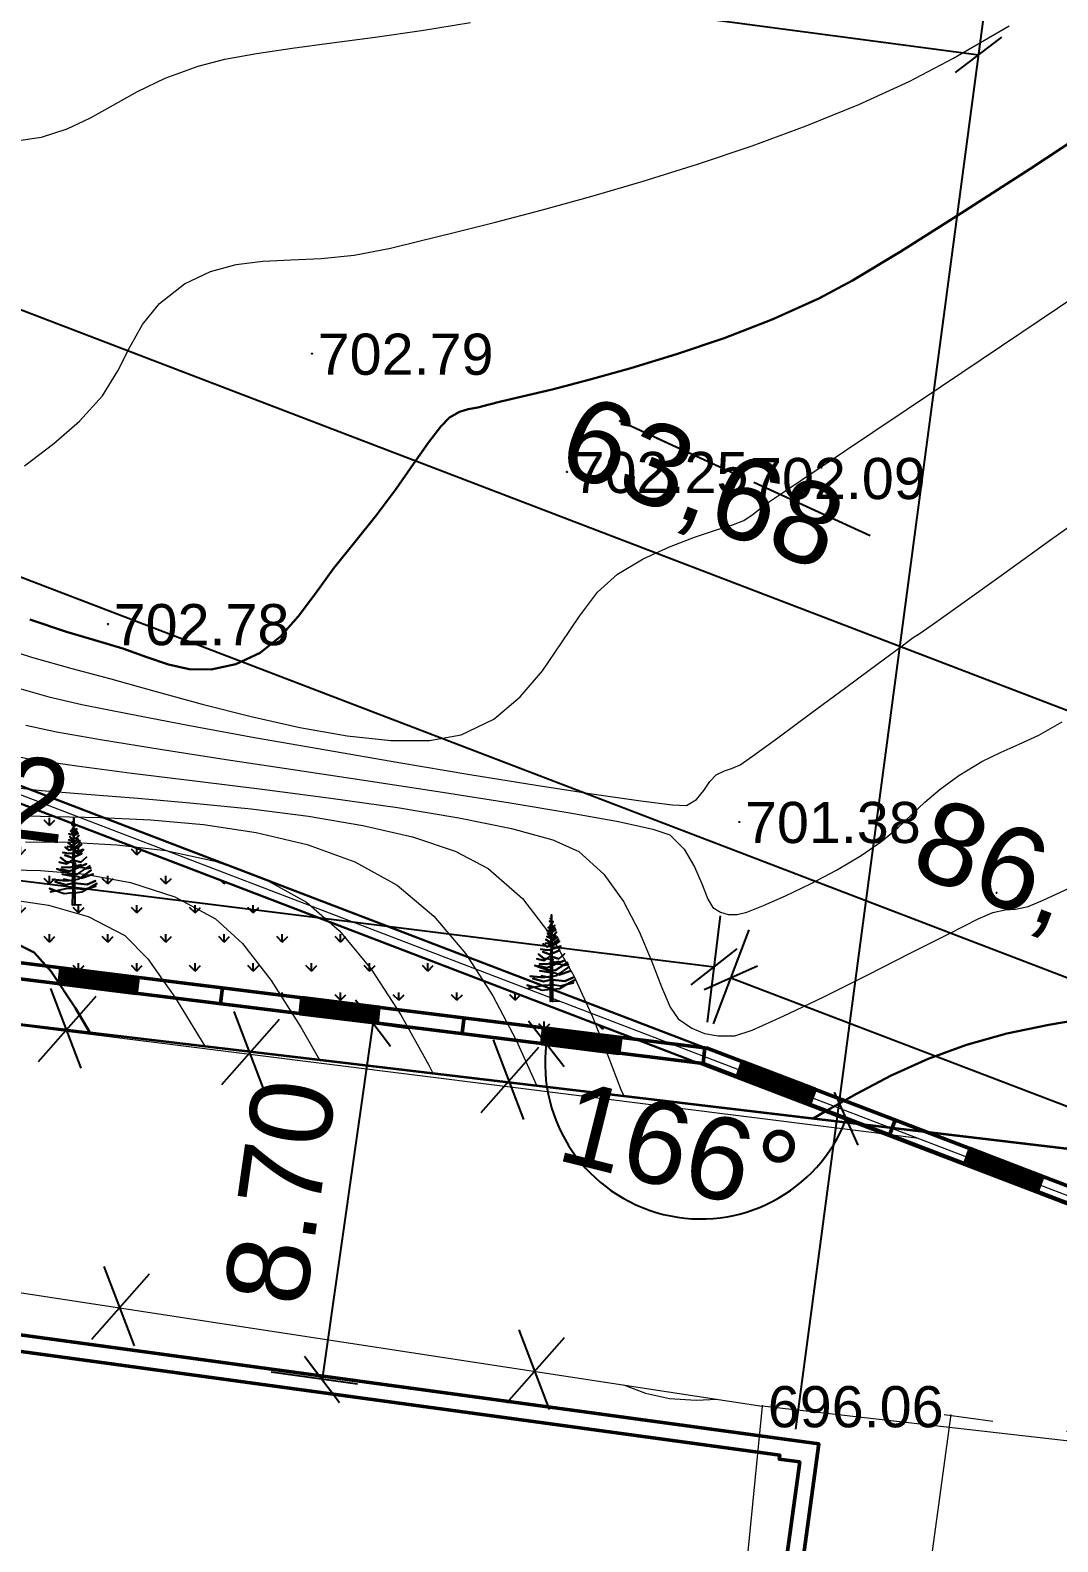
# Model space of a CAD drawing. Header units: feet. Extents: x 3381 to 683784, y 675186 to 4376258.
# Drawn here: x 683319.74 to 683344.71, y 4375845.3 to 4375882.03 of the extents above; entities that cross this region are included whole.
import ezdxf

# ---------------------------------------------------------------- set-up
doc = ezdxf.new("R2010")
doc.units = ezdxf.units.FT
doc.header["$MEASUREMENT"] = 0
doc.header["$PDMODE"] = 34
doc.header["$PDSIZE"] = 0.01
doc.linetypes.add('ACAD_ISO03W100', pattern=[30, 12, -18])
doc.layers.get('0').update_dxf_attribs({"linetype": 'CONTINUOUS'})
doc.layers.get('Defpoints').update_dxf_attribs({"linetype": 'CONTINUOUS'})
for name, color, linetype in [('0_Point_Height', 2, 'CONTINUOUS'), ('0_Point_Point', 7, 'CONTINUOUS'), ('Aqaclar', 3, 'CONTINUOUS'), ('Lep-Stolb', 7, 'CONTINUOUS')]:
    doc.layers.add(name, color=color, linetype=linetype)
for name, color, linetype, lineweight in [('ANA HORIZONTAL', 24, 'CONTINUOUS', 30), ('das hasar', 5, 'CONTINUOUS', 0), ('das tikili', 5, 'CONTINUOUS', 0), ('HORIZANTAL', 24, 'CONTINUOUS', 13)]:
    doc.layers.add(name, color=color, linetype=linetype, lineweight=lineweight)
doc.styles.get("Standard").update_dxf_attribs({"font": 'arial.ttf', "height": 2})
doc.linetypes.add('FENCELINE2', pattern='A,6.35,-2.54,[132,ltypeshp.shx,S=2.54,R=0,X=-2.54,Y=0],-2.54,25.4', length=36.83)
doc.dimstyles.new('ISO-25', dxfattribs={"dimtxt": 2, "dimasz": 1, "dimexe": 1.25, "dimexo": 0.625, "dimtad": 1, "dimtxsty": 'Standard', "dimblk": 'OBLIQUE', "dimcen": 2.5, "dimadec": 0, "dimazin": 0, "dimtfac": 1, "dimtmove": 0, "dimatfit": 3, "dimldrblk": 'OBLIQUE', "dimfxl": 1, "dimarcsym": 0})
pattern_1 = [(90, (2464.0595, 925.1667), (-0.707106781, 0.707106781), [0.1875, -1.226713563]), (45, (2464.0595, 925.1667), (-0.70710678119, 0.70710678119), [0.1875, -0.8125]), (135, (2464.0595, 925.1667), (-0.70710678119, -0.70710678119), [0.1875, -0.8125])]

# ---------------------------------------------------------------- blocks, each defined once
blk = doc.blocks.new('_Oblique')
at = {"color": 0, "linetype": 'ByBlock', "lineweight": -2}
blk.add_line((-0.5, -0.5), (0.5, 0.5), dxfattribs=at)
blk = doc.blocks.new('*D134')
at = {"color": 0, "lineweight": -2, "transparency": 16777216}
for p, q in [((683301.912, 4375870.853), (683303.904, 4375876.056)), ((683303.457, 4375874.889), (683384.457, 4375843.889)), ((683382.912, 4375839.853), (683384.904, 4375845.056))]:
    blk.add_line(p, q, dxfattribs=at)
at = {"layer": 'Defpoints', "color": 0, "lineweight": 30, "transparency": 16777216}
for p in [(683301.689, 4375870.269), (683384.457, 4375843.889), (683382.689, 4375839.269)]:
    blk.add_point(p, dxfattribs=at)
at = {"color": 0, "lineweight": -2, "transparency": 16777216}
for p, rotation in [((683303.457, 4375874.889), 159.0573494500117), ((683384.457, 4375843.889), 339.0573494500117)]:
    blk.add_blockref('_Oblique', p, dxfattribs=dict(at, rotation=rotation))
at = {"color": 0, "lineweight": 18, "transparency": 16777216, "insert": (683344.61, 4375861.095), "char_height": 2, "attachment_point": 5, "rotation": 339.0573}
blk.add_mtext('86,73', dxfattribs=at)
blk = doc.blocks.new('*D116')
at = {"color": 0, "lineweight": -2, "transparency": 16777216}
for p, q in [((683349.634, 4375847.346), (683351.527, 4375847.087)), ((683350.288, 4375847.257), (683344.193, 4375802.621)), ((683343.539, 4375802.711), (683345.431, 4375802.452))]:
    blk.add_line(p, q, dxfattribs=at)
at = {"layer": 'Defpoints', "color": 0, "lineweight": 30, "transparency": 16777216}
for p in [(683349.015, 4375847.43, 374.953), (683342.919, 4375802.795), (683344.193, 4375802.621)]:
    blk.add_point(p, dxfattribs=at)
at = {"color": 0, "lineweight": -2, "transparency": 16777216}
for p, rotation in [((683350.288, 4375847.257), 82.22386250905055), ((683344.193, 4375802.621), 262.2238625090505)]:
    blk.add_blockref('_Oblique', p, dxfattribs=dict(at, rotation=rotation))
at = {"color": 0, "lineweight": 18, "transparency": 16777216, "insert": (683345.808, 4375826.616), "char_height": 2, "attachment_point": 5, "rotation": 82.2239}
blk.add_mtext('{\\fArial|b0|i0|c238|p34;45.0}', dxfattribs=at)
blk = doc.blocks.new('*D87')
at = {"color": 0, "lineweight": -2, "transparency": 16777216}
for p, q in [((683301.912, 4375870.853), (683306.072, 4375881.721)), ((683305.625, 4375880.554), (683365.096, 4375857.793)), ((683361.384, 4375848.092), (683365.543, 4375858.961))]:
    blk.add_line(p, q, dxfattribs=at)
at = {"layer": 'Defpoints', "color": 0, "lineweight": 30, "transparency": 16777216}
for p in [(683301.689, 4375870.269), (683365.096, 4375857.793), (683361.16, 4375847.508)]:
    blk.add_point(p, dxfattribs=at)
at = {"color": 0, "lineweight": -2, "transparency": 16777216}
for p, rotation in [((683305.625, 4375880.554), 159.0573494502388), ((683365.096, 4375857.793), 339.0573494502387)]:
    blk.add_blockref('_Oblique', p, dxfattribs=dict(at, rotation=rotation))
at = {"color": 0, "lineweight": 18, "transparency": 16777216, "insert": (683336.014, 4375870.88), "char_height": 2, "attachment_point": 5, "rotation": 339.0573}
blk.add_mtext('63,68', dxfattribs=at)
blk = doc.blocks.new('*D89')
at = {"color": 0, "lineweight": -2, "transparency": 16777216}
for p, q in [((683297.378, 4375862.757), (683297.7, 4375865.341)), ((683297.546, 4375864.101), (683336.362, 4375859.272)), ((683336.194, 4375857.927), (683336.516, 4375860.512))]:
    blk.add_line(p, q, dxfattribs=at)
at = {"layer": 'Defpoints', "color": 0, "lineweight": 30, "transparency": 16777216}
for p in [(683297.301, 4375862.136), (683336.362, 4375859.272), (683336.117, 4375857.307)]:
    blk.add_point(p, dxfattribs=at)
at = {"color": 0, "lineweight": -2, "transparency": 16777216}
for p, rotation in [((683297.546, 4375864.101), 172.9079159847132), ((683336.362, 4375859.272), 352.9079159847132)]:
    blk.add_blockref('_Oblique', p, dxfattribs=dict(at, rotation=rotation))
at = {"color": 0, "lineweight": 18, "transparency": 16777216, "insert": (683317.179, 4375863.499), "char_height": 2, "attachment_point": 5, "rotation": 352.9079}
blk.add_mtext('39,12', dxfattribs=at)
blk = doc.blocks.new('*D90')
at = {"color": 0, "lineweight": -2, "transparency": 16777216}
for p, q in [((683336.34, 4375857.891), (683337.212, 4375860.171)), ((683336.765, 4375859.004), (683361.872, 4375849.411)), ((683361.447, 4375848.298), (683362.318, 4375850.579))]:
    blk.add_line(p, q, dxfattribs=at)
at = {"layer": 'Defpoints', "color": 0, "lineweight": 30, "transparency": 16777216}
for p in [(683336.117, 4375857.307), (683361.872, 4375849.411), (683361.224, 4375847.714)]:
    blk.add_point(p, dxfattribs=at)
at = {"color": 0, "lineweight": -2, "transparency": 16777216}
for p, rotation in [((683336.765, 4375859.004), 159.0895513986709), ((683361.872, 4375849.411), 339.0895513986709)]:
    blk.add_blockref('_Oblique', p, dxfattribs=dict(at, rotation=rotation))
at = {"color": 0, "lineweight": 18, "transparency": 16777216, "insert": (683349.971, 4375855.914), "char_height": 2, "attachment_point": 5, "rotation": 339.0896}
blk.add_mtext('26,88', dxfattribs=at)
blk = doc.blocks.new('*D92')
at = {"color": 0, "lineweight": -2, "transparency": 16777216}
blk.add_line((683294.97, 4375858.782), (683290.096, 4375863.141), dxfattribs=at)
for start, end in [(242.879, 352.9349), (228.1908, 242.879)]:
    blk.add_arc((683297.578, 4375861.697), 3.912, start, end, dxfattribs=at)
at = {"layer": 'Defpoints', "color": 0, "lineweight": 30, "transparency": 16777216}
for p in [(683297.578, 4375861.697), (683297.578, 4375861.697), (683300.403, 4375858.993), (683336.092, 4375856.924), (683262.889, 4375793.97)]:
    blk.add_point(p, dxfattribs=at)
at = {"color": 0, "lineweight": -2, "transparency": 16777216}
for p, rotation in [((683301.459, 4375861.216), 82.93491798850536), ((683295.794, 4375858.216), 152.879007797463)]:
    blk.add_blockref('_Oblique', p, dxfattribs=dict(at, rotation=rotation))
at = {"color": 0, "lineweight": 18, "transparency": 16777216, "insert": (683293.63, 4375862.189), "char_height": 2, "attachment_point": 5, "rotation": 318.1908}
blk.add_mtext('110°', dxfattribs=at)
blk = doc.blocks.new('*D95')
at = {"color": 0, "lineweight": -2, "transparency": 16777216}
blk.add_line((683339.259, 4375855.703), (683340.738, 4375855.139), dxfattribs=at)
blk.add_arc((683336.034, 4375856.931), 3.784, 172.9349, 339.1463, dxfattribs=at)
at = {"layer": 'Defpoints', "color": 0, "lineweight": 30, "transparency": 16777216}
for p in [(683297.578, 4375861.697), (683336.092, 4375856.924), (683336.918, 4375856.595), (683338.675, 4375855.925), (683333.519, 4375854.105)]:
    blk.add_point(p, dxfattribs=at)
at = {"color": 0, "lineweight": -2, "transparency": 16777216}
for p, rotation in [((683332.279, 4375857.397), 82.9349179885077), ((683339.569, 4375855.584), 69.14628954528854)]:
    blk.add_blockref('_Oblique', p, dxfattribs=dict(at, rotation=rotation))
at = {"color": 0, "lineweight": 18, "transparency": 16777216, "insert": (683335.518, 4375854.857), "char_height": 2, "attachment_point": 5, "rotation": 346.0406}
blk.add_mtext('166°', dxfattribs=at)
blk = doc.blocks.new('*D83')
at = {"color": 0, "lineweight": -2, "transparency": 16777216}
for p, q in [((683304.026, 4375852.607), (683308.636, 4375887.237)), ((683308.471, 4375885.998), (683342.789, 4375881.43)), ((683338.343, 4375848.038), (683342.954, 4375882.669))]:
    blk.add_line(p, q, dxfattribs=at)
at = {"layer": 'Defpoints', "color": 0, "lineweight": 30, "transparency": 16777216}
for p in [(683342.789, 4375881.43), (683303.943, 4375851.987), (683338.261, 4375847.419)]:
    blk.add_point(p, dxfattribs=at)
at = {"color": 0, "lineweight": -2, "transparency": 16777216}
for p, rotation in [((683308.471, 4375885.998), 172.417149274753), ((683342.789, 4375881.43), 352.4171492747529)]:
    blk.add_blockref('_Oblique', p, dxfattribs=dict(at, rotation=rotation))
at = {"color": 0, "lineweight": 20, "transparency": 16777216, "insert": (683325.847, 4375885.347), "char_height": 2, "attachment_point": 5, "rotation": 352.4171}
blk.add_mtext('{\\fArial|b0|i0|c238|p34;34.60}', dxfattribs=at)
blk = doc.blocks.new('*D84')
at = {"color": 0, "lineweight": -2, "transparency": 16777216}
for p, q in [((683328.923, 4375857.777), (683326.829, 4375858.076)), ((683328.067, 4375857.899), (683326.833, 4375849.251)), ((683327.689, 4375849.129), (683325.595, 4375849.428))]:
    blk.add_line(p, q, dxfattribs=at)
at = {"layer": 'Defpoints', "color": 0, "lineweight": 30, "transparency": 16777216}
for p in [(683329.542, 4375857.689), (683326.833, 4375849.251), (683328.308, 4375849.041)]:
    blk.add_point(p, dxfattribs=at)
at = {"color": 0, "lineweight": -2, "transparency": 16777216}
for p, rotation in [((683328.067, 4375857.899), 81.88028171678043), ((683326.833, 4375849.251), 261.8802817167805)]:
    blk.add_blockref('_Oblique', p, dxfattribs=dict(at, rotation=rotation))
at = {"color": 0, "lineweight": 20, "transparency": 16777216, "insert": (683325.82, 4375853.808), "char_height": 2, "attachment_point": 5, "rotation": 81.8803}
blk.add_mtext('{\\fArial|b0|i0|c238|p34;8.70}', dxfattribs=at)
blk = doc.blocks.new('*D79')
at = {"color": 0, "lineweight": -2, "transparency": 16777216}
blk.add_arc((683312.645, 4375915.745), 7.308, 157.6168, 262.2234, dxfattribs=at)
at = {"layer": 'Defpoints', "color": 0, "lineweight": 30, "transparency": 16777216}
for p in [(683314.231, 4375927.364), (683295.69, 4375922.727, 709.272), (683305.509, 4375914.165), (683327.126, 4375909.781, 709.019), (683301.688, 4375835.518)]:
    blk.add_point(p, dxfattribs=at)
at = {"color": 0, "lineweight": -2, "transparency": 16777216}
for p, rotation in [((683305.887, 4375918.528), 67.61681356664572), ((683311.656, 4375908.503), 352.2234362136272)]:
    blk.add_blockref('_Oblique', p, dxfattribs=dict(at, rotation=rotation))
at = {"color": 0, "lineweight": 20, "transparency": 16777216, "insert": (683307.737, 4375912.92), "char_height": 2, "attachment_point": 5, "rotation": 299.9201}
blk.add_mtext('105°', dxfattribs=at)
blk = doc.blocks.new('*D80')
at = {"color": 0, "lineweight": -2, "transparency": 16777216}
blk.add_arc((683312.645, 4375915.745), 7.32, 262.2234, 337.6168, dxfattribs=at)
at = {"layer": 'Defpoints', "color": 0, "lineweight": 30, "transparency": 16777216}
for p in [(683314.231, 4375927.364), (683295.69, 4375922.727, 709.272), (683317.589, 4375910.346), (683327.126, 4375909.781, 709.019), (683301.688, 4375835.518)]:
    blk.add_point(p, dxfattribs=at)
at = {"color": 0, "lineweight": -2, "transparency": 16777216}
for p, rotation in [((683319.413, 4375912.957), 67.61681356779708), ((683311.654, 4375908.492), 172.223436213165)]:
    blk.add_blockref('_Oblique', p, dxfattribs=dict(at, rotation=rotation))
at = {"color": 0, "lineweight": 20, "transparency": 16777216, "insert": (683315.477, 4375910.823), "char_height": 2, "attachment_point": 5, "rotation": 29.9201}
blk.add_mtext('75°', dxfattribs=at)

msp = doc.modelspace()

# ---------------------------------------------------------------- hatches: boundary and pattern name
at = {"lineweight": 25}
h = msp.add_hatch(dxfattribs=at)
h.set_pattern_fill('GRASS', color=3)
h.set_pattern_definition(pattern_1)
h.paths.add_polyline_path([(683297.722, 4375862.081), (683334.46, 4375857.513), (683301.785, 4375870.018)])
h = msp.add_hatch(dxfattribs=at)
h.set_pattern_fill('GRASS', color=3)
h.set_pattern_definition(pattern_1)
edge = h.paths.add_edge_path(flags=16)
edge.add_arc((683277.03, 4375801.661), 3.56, 0, 360)
edge = h.paths.add_edge_path()
edge.add_line((683279.822, 4375803.87), (683284.359, 4375803.262))
edge.add_line((683284.359, 4375803.262), (683284.746, 4375806.151))
edge.add_line((683284.746, 4375806.151), (683277.42, 4375807.14))
edge.add_line((683277.42, 4375807.14), (683279.561, 4375822.997))
edge.add_line((683279.561, 4375822.997), (683287.934, 4375821.866))
edge.add_line((683287.934, 4375821.866), (683288.661, 4375827.249))
edge.add_line((683288.661, 4375827.249), (683284.009, 4375827.92))
edge.add_line((683284.009, 4375827.92), (683284.823, 4375833.562))
edge.add_line((683284.823, 4375833.562), (683292.945, 4375832.408))
edge.add_line((683292.945, 4375832.408), (683296.691, 4375859.524))
edge.add_line((683296.691, 4375859.524), (683296.784, 4375860.213))
edge.add_line((683296.784, 4375860.213), (683296.514, 4375859.72))
edge.add_line((683296.514, 4375859.72), (683258.976, 4375786.391))
edge.add_line((683258.976, 4375786.391), (683350.571, 4375758.514))
edge.add_line((683350.571, 4375758.514), (683382.429, 4375839.155))
edge.add_line((683382.429, 4375839.155), (683375.318, 4375841.876))
edge.add_line((683375.318, 4375841.876), (683373.564, 4375837.292))
edge.add_line((683373.564, 4375837.292), (683365.2, 4375840.225))
edge.add_arc((683524.629, 4375775.341), 172.127, 157.85455, 159.31778)
edge.add_line((683363.595, 4375836.133), (683376.96, 4375834.336))
edge.add_line((683376.96, 4375834.336), (683376.218, 4375829.089))
edge.add_line((683376.218, 4375829.089), (683362.889, 4375830.896))
edge.add_arc((683363.189, 4375827.755), 3.155, 95.4615, 167.5925)
edge.add_line((683360.108, 4375828.433), (683360.108, 4375827.477))
edge.add_line((683360.108, 4375827.477), (683361.774, 4375827.871))
edge.add_line((683361.774, 4375827.871), (683367.366, 4375826.892))
edge.add_line((683367.366, 4375826.892), (683365.416, 4375813.709))
edge.add_line((683365.416, 4375813.709), (683365.197, 4375813.709))
edge.add_line((683365.197, 4375813.709), (683360.108, 4375814.426))
edge.add_line((683360.108, 4375814.426), (683360.719, 4375819.794))
edge.add_line((683360.719, 4375819.794), (683365.822, 4375819.095))
edge.add_line((683365.822, 4375819.095), (683366.173, 4375821.656))
edge.add_line((683366.173, 4375821.656), (683360.993, 4375822.366))
edge.add_line((683360.993, 4375822.366), (683361.589, 4375827.455))
edge.add_line((683361.589, 4375827.455), (683360.008, 4375827.246))
edge.add_line((683360.008, 4375827.246), (683357.952, 4375811.279))
edge.add_line((683357.952, 4375811.279), (683366.688, 4375810.071))
edge.add_line((683366.688, 4375810.071), (683365.857, 4375802.715))
edge.add_line((683365.857, 4375802.715), (683357.074, 4375803.93))
edge.add_line((683357.074, 4375803.93), (683356.695, 4375801.28))
edge.add_line((683356.695, 4375801.28), (683350.568, 4375802.083))
edge.add_arc((683350.131, 4375792.093), 10, 87.4993, 110.7786)
edge.add_line((683346.584, 4375801.442), (683356.333, 4375800.016))
edge.add_line((683356.333, 4375800.016), (683355.706, 4375796.522))
edge.add_line((683355.706, 4375796.522), (683352.395, 4375797.048))
edge.add_line((683352.395, 4375797.048), (683352.789, 4375800.122))
edge.add_line((683352.789, 4375800.122), (683350.258, 4375800.457))
edge.add_line((683350.258, 4375800.457), (683349.853, 4375797.395))
edge.add_line((683349.853, 4375797.395), (683346.529, 4375797.835))
edge.add_line((683346.529, 4375797.835), (683346.881, 4375800.932))
edge.add_line((683346.881, 4375800.932), (683346.087, 4375801.239))
edge.add_arc((683350.3, 4375791.88), 10.263, 114.2395, 179.0096)
edge.add_line((683340.039, 4375792.058), (683339.689, 4375789.422))
edge.add_line((683339.689, 4375789.422), (683336.703, 4375789.749))
edge.add_line((683336.703, 4375789.749), (683335.822, 4375784.886))
edge.add_line((683335.822, 4375784.886), (683327.113, 4375786.099))
edge.add_line((683327.113, 4375786.099), (683327.8, 4375791))
edge.add_line((683327.8, 4375791), (683320.874, 4375791.919))
edge.add_line((683320.874, 4375791.919), (683321.309, 4375795.193))
edge.add_arc((683318.335, 4375795.588), 3, 352.4412, 442.1402)
edge.add_line((683318.745, 4375798.559), (683306.859, 4375800.2))
edge.add_line((683306.859, 4375800.2), (683305.588, 4375790.783))
edge.add_line((683305.588, 4375790.783), (683298.285, 4375791.761))
edge.add_line((683298.285, 4375791.761), (683299.539, 4375801.211))
edge.add_line((683299.539, 4375801.211), (683296.523, 4375801.633))
edge.add_line((683296.523, 4375801.633), (683295.262, 4375792.128))
edge.add_line((683295.262, 4375792.128), (683293.832, 4375792.402))
edge.add_line((683293.832, 4375792.402), (683283.111, 4375793.946))
edge.add_line((683283.111, 4375793.946), (683284.16, 4375801.775))
edge.add_line((683284.16, 4375801.775), (683280.54, 4375802.26))
edge.add_arc((683277.03, 4375801.661), 3.56, 9.688, 38.3434)
at = {"lineweight": 50}
h = msp.add_hatch(dxfattribs=at)
h.set_pattern_fill('ANSI31', scale=0.3, angle=0.4649)
h.set_pattern_definition([(45.4649425098, (33772.30609, -5592.122572), (-0.02673080442278, 0.02630045807417), [])])
h.paths.add_polyline_path([(683320.486, 4375859.243), (683322.362, 4375859.008), (683322.312, 4375858.623), (683320.446, 4375858.854)])
h = msp.add_hatch(dxfattribs=at)
h.set_pattern_fill('ANSI31', scale=0.3, angle=1.0889)
h.set_pattern_definition([(46.0888578068, (81526.996994, -12406.107765), (-0.0270156095107, 0.0260078227225), [])])
h.paths.add_polyline_path([(683326.338, 4375858.531), (683328.213, 4375858.296), (683328.167, 4375857.902), (683326.301, 4375858.132)])
h = msp.add_hatch(dxfattribs=at)
h.set_pattern_fill('ANSI31', scale=0.3, angle=0.4649)
h.set_pattern_definition([(45.4649425098, (33784.033397, -5593.576028), (-0.02673080442278, 0.02630045807417), [])])
h.paths.add_polyline_path([(683332.214, 4375857.79), (683334.089, 4375857.555), (683334.04, 4375857.169), (683332.173, 4375857.4)])
h = msp.add_hatch(dxfattribs=at)
h.set_pattern_fill('ANSI31', scale=0.3, angle=-12.6583)
h.set_pattern_definition([(32.3417294339, (-944038.099023, 256308.55923), (-0.02006129345044, 0.03168271618873), [])])
h.paths.add_polyline_path([(683337.048, 4375856.971), (683338.813, 4375856.297), (683338.675, 4375855.925), (683336.917, 4375856.593)])
h = msp.add_hatch(dxfattribs=at)
h.set_pattern_fill('ANSI31', scale=0.3, angle=-13.2822)
h.set_pattern_definition([(31.717814137, (-988794.50576, 274271.443672), (-0.01971510584618, 0.03189928841642), [])])
h.paths.add_polyline_path([(683342.579, 4375854.855), (683344.345, 4375854.181), (683344.205, 4375853.818), (683342.447, 4375854.486)])

# ---------------------------------------------------------------- linework, layer by layer
at = {"color": 8, "lineweight": 18}
msp.add_line((683297.899, 4375860.558, 686.5), (683341.274, 4375855.119, -687.5), dxfattribs=at)
at = {"color": 1, "lineweight": 25}
for p, q in [((683320.233, 4375858.743, 665.108), (683320.969, 4375856.81, -32.392)), ((683319.941, 4375856.973, -32.392), (683321.343, 4375858.562, -32.392)), ((683324.398, 4375856.415, -173.586), (683325.801, 4375858.003, -173.586)), ((683324.69, 4375858.184, 523.914), (683325.427, 4375856.251, -173.586)), ((683330.7, 4375855.73, 696.134), (683332.102, 4375857.319, 696.134)), ((683330.992, 4375857.499, 1393.634), (683331.728, 4375855.566, 696.134)), ((683321.236, 4375850.223), (683322.638, 4375851.812)), ((683321.528, 4375851.993, 697.5), (683322.264, 4375850.06)), ((683331.321, 4375848.681), (683332.724, 4375850.27)), ((683331.613, 4375850.45, 697.5), (683332.35, 4375848.517))]:
    msp.add_line(p, q, dxfattribs=at)
at = {"color": 7, "lineweight": 50}
for p, q in [((683324.41, 4375858.772), (683324.366, 4375858.386)), ((683330.283, 4375858.052), (683330.239, 4375857.666)), ((683336.136, 4375857.31), (683336.092, 4375856.924)), ((683340.766, 4375855.568), (683340.632, 4375855.204))]:
    msp.add_line(p, q, dxfattribs=at)
at = {"color": 7, "linetype": 'ACAD_ISO03W100', "lineweight": 18, "ltscale": 0.1}
msp.add_line((683352.052, 4375847.009), (683341.259, 4375848.483), dxfattribs=at)
at = {"color": 7, "lineweight": 30}
for points in [[(683370.574, 4375844.12), (683382.949, 4375839.384), (683350.807, 4375758.024), (683258.402, 4375786.147), (683301.593, 4375870.52), (683361.232, 4375847.695)], [(683370.431, 4375843.746), (683382.429, 4375839.155), (683350.571, 4375758.514), (683258.976, 4375786.391), (683301.785, 4375870.018), (683361.089, 4375847.322)]]:
    msp.add_lwpolyline(points, dxfattribs=at)
at = {"color": 1, "lineweight": 0}
msp.add_lwpolyline([(683258.689, 4375786.269), (683301.689, 4375870.269), (683382.689, 4375839.269), (683350.689, 4375758.269)], close=True, dxfattribs=at)
at = {"color": 7, "lineweight": 50}
for points in [[(683361.341, 4375847.255), (683361.516, 4375847.616), (683336.193, 4375857.298), (683297.299, 4375862.131), (683262.253, 4375793.668), (683359.802, 4375780.68), (683375.579, 4375820.596), (683375.22, 4375820.738), (683359.543, 4375781.132), (683262.889, 4375793.97), (683297.578, 4375861.697), (683336.092, 4375856.924), (683361.341, 4375847.255)], [(683320.486, 4375859.243), (683322.362, 4375859.008), (683322.313, 4375858.623), (683320.446, 4375858.856), (683320.486, 4375859.243)], [(683326.338, 4375858.531), (683328.213, 4375858.296), (683328.167, 4375857.902), (683326.301, 4375858.134), (683326.338, 4375858.531)], [(683332.213, 4375857.79), (683334.089, 4375857.555), (683334.041, 4375857.169), (683332.173, 4375857.402), (683332.213, 4375857.79)], [(683337.048, 4375856.971), (683338.813, 4375856.297), (683338.675, 4375855.925), (683336.918, 4375856.595), (683337.048, 4375856.971)], [(683342.579, 4375854.855), (683344.345, 4375854.181), (683344.206, 4375853.818), (683342.448, 4375854.488), (683342.579, 4375854.855)], [(683312.068, 4375852.559), (683312.122, 4375852.955), (683313.357, 4375852.787), (683313.14, 4375851.201), (683338.901, 4375847.684), (683338.035, 4375841.342), (683337.639, 4375841.396), (683337.531, 4375840.604), (683337.133, 4375840.648), (683337.31, 4375841.946), (683337.707, 4375841.892), (683338.437, 4375847.242), (683337.942, 4375847.31), (683337.955, 4375847.409), (683312.69, 4375850.859), (683312.893, 4375852.345), (683312.794, 4375852.359), (683312.807, 4375852.458), (683312.068, 4375852.559)]]:
    msp.add_lwpolyline(points, dxfattribs=at)
at = {"color": 7, "lineweight": 18}
msp.add_lwpolyline([(683295.71, 4375807.294), (683327.798, 4375802.814, 0.415122), (683336.831, 4375809.655), (683342.122, 4375848.393)], format="xyb", dxfattribs=at)
at = {"linetype": 'Continuous'}
msp.add_open_spline([(683310.661, 4375992.239), (683312.482, 4375988.769), (683318.788, 4375976.751), (683328.685, 4375958.769), (683342.68, 4375939.505), (683353.451, 4375919.307), (683364.414, 4375901.421), (683373.542, 4375884.018), (683386.957, 4375865.497), (683403.556, 4375851.208), (683415.091, 4375836.371), (683423.022, 4375825.888), (683434.34, 4375813.97), (683442.589, 4375803.278), (683447.033, 4375797.518)], degree=3, knots=[0, 0, 0, 0, 11.75951, 40.72321, 61.46233, 83.054979, 109.290717, 124.392744, 141.962718, 177.533008, 189.558821, 198.276488, 216.955448, 238.768866, 238.768866, 238.768866, 238.768866], dxfattribs=at)
at = {"layer": '0_Point_Point'}
for p in [(683326.589, 4375874.173, 702.787), (683332.783, 4375871.3, 702.255), (683337.093, 4375871.152, 702.087), (683321.63, 4375867.602, 702.784), (683336.971, 4375862.795, 701.383), (683343.222, 4375861.071, 700.574), (683337.526, 4375848.599)]:
    msp.add_point(p, dxfattribs=at)
at = {"layer": 'ANA HORIZONTAL', "color": 32, "lineweight": 30}
for points, elevation in [([(683319.729, 4375867.71), (683320.622, 4375867.414), (683321.312, 4375867.211), (683321.993, 4375867.005), (683322.574, 4375866.796), (683323.098, 4375866.617), (683323.605, 4375866.505), (683324.138, 4375866.497), (683324.74, 4375866.628), (683325.327, 4375866.905), (683325.818, 4375867.299), (683326.252, 4375867.786), (683326.67, 4375868.345), (683327.111, 4375868.953), (683327.618, 4375869.587), (683328.148, 4375870.24), (683328.63, 4375870.889), (683329.057, 4375871.493), (683329.42, 4375872.011), (683329.714, 4375872.401), (683329.931, 4375872.623), (683330.169, 4375872.757), (683330.384, 4375872.82), (683330.613, 4375872.863), (683330.896, 4375872.934), (683331.174, 4375873.006), (683331.696, 4375873.129), (683332.422, 4375873.305), (683333.315, 4375873.534), (683334.335, 4375873.818), (683335.443, 4375874.156), (683336.6, 4375874.55), (683337.766, 4375875.001), (683338.903, 4375875.509), (683339.719, 4375875.952), (683340.882, 4375876.65), (683342.339, 4375877.567), (683344.036, 4375878.664), (683345.919, 4375879.903)], 702.5), ([(683319.085, 4375859.996), (683319.833, 4375859.623), (683320.25, 4375859.161), (683320.844, 4375858.265), (683321.191, 4375857.676)], 697.5), ([(683338.762, 4375855.589), (683339.04, 4375855.749), (683339.82, 4375856.189), (683340.662, 4375856.63), (683341.557, 4375857.038), (683342.491, 4375857.38), (683343.474, 4375857.65), (683344.488, 4375857.867), (683345.484, 4375858.037)], 700)]:
    msp.add_lwpolyline(points, dxfattribs=dict(at, elevation=elevation))
at = {"layer": 'Aqaclar', "color": 3}
for points in [[(683320.982, 4375860.781), (683320.771, 4375860.773), (683320.774, 4375861.068), (683320.566, 4375861.044), (683320.357, 4375861.12), (683320.206, 4375861.174), (683320.357, 4375861.12), (683320.232, 4375861.093), (683320.357, 4375861.12), (683320.611, 4375861.174), (683320.776, 4375861.181), (683320.774, 4375861.068), (683320.82, 4375861.073), (683320.823, 4375860.775), (683320.82, 4375861.073), (683320.996, 4375861.093), (683321.162, 4375861.186), (683321.331, 4375861.23), (683321.162, 4375861.186), (683321.356, 4375861.295), (683321.162, 4375861.186), (683321.021, 4375861.149), (683320.818, 4375861.179), (683320.82, 4375861.073), (683320.818, 4375861.179), (683320.8, 4375861.182), (683320.776, 4375861.181), (683320.777, 4375861.303), (683320.775, 4375861.303), (683320.604, 4375861.263), (683320.345, 4375861.336), (683320.604, 4375861.263), (683320.775, 4375861.303), (683320.777, 4375861.303), (683320.778, 4375861.35), (683320.768, 4375861.352), (683320.554, 4375861.4), (683320.683, 4375861.371), (683320.611, 4375861.36), (683320.282, 4375861.392), (683320.611, 4375861.36), (683320.683, 4375861.371), (683320.778, 4375861.386), (683320.778, 4375861.35), (683320.778, 4375861.386), (683320.816, 4375861.391), (683320.818, 4375861.179), (683320.817, 4375861.304), (683320.819, 4375861.303), (683321.122, 4375861.271), (683321.324, 4375861.36), (683321.122, 4375861.271), (683320.817, 4375861.304), (683320.816, 4375861.391), (683320.926, 4375861.409), (683321.223, 4375861.619), (683320.961, 4375861.433), (683320.983, 4375861.425), (683321.267, 4375861.522), (683320.983, 4375861.425), (683320.876, 4375861.465), (683320.814, 4375861.475), (683320.816, 4375861.391), (683320.814, 4375861.475), (683320.779, 4375861.48), (683320.778, 4375861.386), (683320.779, 4375861.48), (683320.516, 4375861.522), (683320.779, 4375861.48), (683320.78, 4375861.53), (683320.712, 4375861.53), (683320.389, 4375861.651), (683320.712, 4375861.53), (683320.78, 4375861.53), (683320.781, 4375861.633), (683320.693, 4375861.595), (683320.484, 4375861.643), (683320.693, 4375861.595), (683320.812, 4375861.646), (683320.814, 4375861.53), (683320.78, 4375861.53), (683320.814, 4375861.53), (683320.814, 4375861.475), (683320.814, 4375861.53), (683320.895, 4375861.53), (683321.094, 4375861.663), (683321.185, 4375861.724), (683321.094, 4375861.663), (683321.116, 4375861.66), (683321.211, 4375861.676), (683321.116, 4375861.66), (683320.958, 4375861.684), (683320.931, 4375861.697), (683320.812, 4375861.646), (683320.931, 4375861.697), (683321.11, 4375861.773), (683320.931, 4375861.697), (683320.869, 4375861.725), (683320.977, 4375861.749), (683320.869, 4375861.725), (683320.8, 4375861.757), (683320.811, 4375861.752), (683320.812, 4375861.712), (683320.869, 4375861.725), (683320.812, 4375861.712), (683320.812, 4375861.646), (683320.812, 4375861.712), (683320.782, 4375861.705), (683320.781, 4375861.633), (683320.782, 4375861.705), (683320.686, 4375861.684), (683320.509, 4375861.692), (683320.686, 4375861.684), (683320.782, 4375861.705), (683320.783, 4375861.797), (683320.838, 4375861.789), (683320.811, 4375861.793), (683320.811, 4375861.752), (683320.811, 4375861.793), (683320.783, 4375861.797), (683320.611, 4375861.822), (683320.478, 4375861.927), (683320.611, 4375861.822), (683320.675, 4375861.812), (683320.611, 4375861.773), (683320.44, 4375861.813), (683320.611, 4375861.773), (683320.675, 4375861.812), (683320.784, 4375861.881), (683320.783, 4375861.797), (683320.811, 4375861.793), (683320.81, 4375861.857), (683320.971, 4375861.813), (683321.11, 4375861.935), (683320.971, 4375861.813), (683320.81, 4375861.857), (683320.809, 4375861.937), (683320.996, 4375862.024), (683320.768, 4375861.919), (683320.585, 4375861.984), (683320.768, 4375861.919), (683320.785, 4375861.926), (683320.784, 4375861.881), (683320.786, 4375862.038), (683320.768, 4375862.032), (683320.68, 4375862.024), (683320.535, 4375862.048), (683320.68, 4375862.024), (683320.768, 4375862.032), (683320.786, 4375862.038), (683320.807, 4375862.045), (683320.809, 4375861.937), (683320.807, 4375862.045), (683321.027, 4375862.121), (683320.921, 4375862.085), (683320.996, 4375862.081), (683320.844, 4375862.089), (683320.731, 4375862.145), (683320.787, 4375862.117), (683320.786, 4375862.038), (683320.807, 4375862.045), (683320.806, 4375862.139), (683320.68, 4375862.105), (683320.592, 4375862.178), (683320.68, 4375862.105), (683320.788, 4375862.134), (683320.787, 4375862.117), (683320.788, 4375862.134), (683320.888, 4375862.162), (683320.99, 4375862.243), (683320.888, 4375862.162), (683320.806, 4375862.139), (683320.806, 4375862.181), (683320.838, 4375862.178), (683320.964, 4375862.291), (683320.838, 4375862.178), (683320.806, 4375862.181), (683320.788, 4375862.182), (683320.788, 4375862.134), (683320.788, 4375862.182), (683320.648, 4375862.194), (683320.788, 4375862.182), (683320.788, 4375862.198), (683320.661, 4375862.283), (683320.788, 4375862.198), (683320.79, 4375862.309), (683320.794, 4375862.307), (683320.68, 4375862.356), (683320.794, 4375862.307), (683320.901, 4375862.372), (683320.804, 4375862.314), (683320.806, 4375862.181), (683320.805, 4375862.247), (683320.945, 4375862.34), (683320.805, 4375862.247), (683320.803, 4375862.384), (683320.863, 4375862.397), (683320.92, 4375862.461), (683320.863, 4375862.397), (683320.803, 4375862.384), (683320.791, 4375862.381), (683320.79, 4375862.309), (683320.791, 4375862.381), (683320.75, 4375862.372), (683320.699, 4375862.437), (683320.75, 4375862.372), (683320.791, 4375862.381), (683320.792, 4375862.474), (683320.68, 4375862.502), (683320.813, 4375862.469), (683320.901, 4375862.518), (683320.813, 4375862.469), (683320.802, 4375862.472), (683320.803, 4375862.384), (683320.802, 4375862.472), (683320.801, 4375862.516), (683320.882, 4375862.558), (683320.801, 4375862.516), (683320.801, 4375862.589), (683320.832, 4375862.583), (683320.801, 4375862.589), (683320.75, 4375862.599), (683320.793, 4375862.59), (683320.792, 4375862.474), (683320.792, 4375862.518), (683320.75, 4375862.526), (683320.792, 4375862.518), (683320.793, 4375862.548), (683320.718, 4375862.575), (683320.793, 4375862.548), (683320.793, 4375862.59), (683320.794, 4375862.63), (683320.768, 4375862.639), (683320.8, 4375862.627), (683320.832, 4375862.615), (683320.857, 4375862.583), (683320.844, 4375862.6), (683320.876, 4375862.623), (683320.832, 4375862.591), (683320.844, 4375862.6), (683320.832, 4375862.615), (683320.8, 4375862.627), (683320.801, 4375862.589), (683320.8, 4375862.627), (683320.799, 4375862.689), (683320.838, 4375862.72), (683320.804, 4375862.693), (683320.825, 4375862.68), (683320.804, 4375862.693), (683320.795, 4375862.7), (683320.75, 4375862.729), (683320.795, 4375862.7), (683320.795, 4375862.759), (683320.768, 4375862.793), (683320.795, 4375862.759), (683320.797, 4375862.882), (683320.799, 4375862.697), (683320.799, 4375862.689), (683320.799, 4375862.697), (683320.795, 4375862.7), (683320.794, 4375862.686), (683320.799, 4375862.689), (683320.787, 4375862.68), (683320.794, 4375862.686), (683320.794, 4375862.63)], [(683332.592, 4375858.438), (683332.38, 4375858.431), (683332.384, 4375858.725), (683332.176, 4375858.702), (683331.967, 4375858.777), (683331.816, 4375858.831), (683331.967, 4375858.777), (683331.841, 4375858.75), (683331.967, 4375858.777), (683332.22, 4375858.831), (683332.386, 4375858.838), (683332.384, 4375858.725), (683332.429, 4375858.73), (683332.433, 4375858.433), (683332.429, 4375858.73), (683332.606, 4375858.75), (683332.772, 4375858.844), (683332.941, 4375858.888), (683332.772, 4375858.844), (683332.966, 4375858.953), (683332.772, 4375858.844), (683332.631, 4375858.807), (683332.428, 4375858.837), (683332.429, 4375858.73), (683332.428, 4375858.837), (683332.41, 4375858.839), (683332.386, 4375858.838), (683332.387, 4375858.961), (683332.385, 4375858.961), (683332.214, 4375858.92), (683331.955, 4375858.993), (683332.214, 4375858.92), (683332.385, 4375858.961), (683332.387, 4375858.961), (683332.388, 4375859.007), (683332.378, 4375859.009), (683332.164, 4375859.058), (683332.293, 4375859.029), (683332.22, 4375859.017), (683331.892, 4375859.05), (683332.22, 4375859.017), (683332.293, 4375859.029), (683332.388, 4375859.043), (683332.388, 4375859.007), (683332.388, 4375859.043), (683332.425, 4375859.049), (683332.428, 4375858.837), (683332.427, 4375858.961), (683332.429, 4375858.961), (683332.732, 4375858.928), (683332.934, 4375859.017), (683332.732, 4375858.928), (683332.427, 4375858.961), (683332.425, 4375859.049), (683332.536, 4375859.066), (683332.833, 4375859.277), (683332.571, 4375859.091), (683332.593, 4375859.082), (683332.877, 4375859.179), (683332.593, 4375859.082), (683332.486, 4375859.123), (683332.424, 4375859.132), (683332.425, 4375859.049), (683332.424, 4375859.132), (683332.389, 4375859.138), (683332.388, 4375859.043), (683332.389, 4375859.138), (683332.126, 4375859.179), (683332.389, 4375859.138), (683332.39, 4375859.188), (683332.322, 4375859.188), (683331.999, 4375859.309), (683332.322, 4375859.188), (683332.39, 4375859.188), (683332.391, 4375859.29), (683332.303, 4375859.252), (683332.094, 4375859.301), (683332.303, 4375859.252), (683332.422, 4375859.303), (683332.424, 4375859.188), (683332.39, 4375859.188), (683332.424, 4375859.188), (683332.424, 4375859.132), (683332.424, 4375859.188), (683332.505, 4375859.188), (683332.704, 4375859.32), (683332.795, 4375859.382), (683332.704, 4375859.32), (683332.726, 4375859.317), (683332.821, 4375859.333), (683332.726, 4375859.317), (683332.568, 4375859.341), (683332.541, 4375859.354), (683332.422, 4375859.303), (683332.541, 4375859.354), (683332.72, 4375859.43), (683332.541, 4375859.354), (683332.479, 4375859.382), (683332.587, 4375859.406), (683332.479, 4375859.382), (683332.41, 4375859.414), (683332.421, 4375859.409), (683332.421, 4375859.369), (683332.479, 4375859.382), (683332.421, 4375859.369), (683332.422, 4375859.303), (683332.421, 4375859.369), (683332.392, 4375859.363), (683332.391, 4375859.29), (683332.392, 4375859.363), (683332.296, 4375859.341), (683332.119, 4375859.349), (683332.296, 4375859.341), (683332.392, 4375859.363), (683332.393, 4375859.454), (683332.448, 4375859.447), (683332.421, 4375859.451), (683332.421, 4375859.409), (683332.421, 4375859.451), (683332.393, 4375859.454), (683332.22, 4375859.479), (683332.088, 4375859.584), (683332.22, 4375859.479), (683332.284, 4375859.47), (683332.22, 4375859.43), (683332.05, 4375859.471), (683332.22, 4375859.43), (683332.284, 4375859.47), (683332.394, 4375859.538), (683332.393, 4375859.454), (683332.42, 4375859.451), (683332.42, 4375859.514), (683332.581, 4375859.471), (683332.72, 4375859.592), (683332.581, 4375859.471), (683332.42, 4375859.514), (683332.419, 4375859.595), (683332.606, 4375859.681), (683332.378, 4375859.576), (683332.195, 4375859.641), (683332.378, 4375859.576), (683332.395, 4375859.584), (683332.394, 4375859.538), (683332.396, 4375859.696), (683332.378, 4375859.69), (683332.29, 4375859.681), (683332.145, 4375859.706), (683332.29, 4375859.681), (683332.378, 4375859.69), (683332.396, 4375859.696), (683332.417, 4375859.703), (683332.419, 4375859.595), (683332.417, 4375859.703), (683332.637, 4375859.779), (683332.531, 4375859.742), (683332.606, 4375859.738), (683332.454, 4375859.746), (683332.341, 4375859.803), (683332.397, 4375859.775), (683332.396, 4375859.696), (683332.417, 4375859.703), (683332.416, 4375859.797), (683332.29, 4375859.762), (683332.202, 4375859.835), (683332.29, 4375859.762), (683332.397, 4375859.792), (683332.397, 4375859.775), (683332.397, 4375859.792), (683332.498, 4375859.819), (683332.599, 4375859.9), (683332.498, 4375859.819), (683332.416, 4375859.797), (683332.416, 4375859.838), (683332.448, 4375859.835), (683332.574, 4375859.949), (683332.448, 4375859.835), (683332.416, 4375859.838), (683332.398, 4375859.84), (683332.397, 4375859.792), (683332.398, 4375859.84), (683332.258, 4375859.852), (683332.398, 4375859.84), (683332.398, 4375859.855), (683332.271, 4375859.941), (683332.398, 4375859.855), (683332.4, 4375859.967), (683332.404, 4375859.965), (683332.29, 4375860.014), (683332.404, 4375859.965), (683332.511, 4375860.03), (683332.414, 4375859.971), (683332.416, 4375859.838), (683332.415, 4375859.905), (683332.555, 4375859.997), (683332.415, 4375859.905), (683332.413, 4375860.041), (683332.473, 4375860.054), (683332.53, 4375860.119), (683332.473, 4375860.054), (683332.413, 4375860.041), (683332.401, 4375860.038), (683332.4, 4375859.967), (683332.401, 4375860.038), (683332.359, 4375860.03), (683332.309, 4375860.094), (683332.359, 4375860.03), (683332.401, 4375860.038), (683332.402, 4375860.132), (683332.29, 4375860.159), (683332.423, 4375860.127), (683332.511, 4375860.175), (683332.423, 4375860.127), (683332.412, 4375860.129), (683332.413, 4375860.041), (683332.412, 4375860.129), (683332.411, 4375860.174), (683332.492, 4375860.216), (683332.411, 4375860.174), (683332.41, 4375860.246), (683332.442, 4375860.24), (683332.41, 4375860.246), (683332.359, 4375860.256), (683332.403, 4375860.248), (683332.402, 4375860.132), (683332.402, 4375860.176), (683332.359, 4375860.184), (683332.402, 4375860.176), (683332.403, 4375860.206), (683332.328, 4375860.232), (683332.403, 4375860.206), (683332.403, 4375860.248), (683332.404, 4375860.287), (683332.378, 4375860.297), (683332.41, 4375860.285), (683332.442, 4375860.273), (683332.467, 4375860.24), (683332.454, 4375860.257), (683332.486, 4375860.281), (683332.442, 4375860.248), (683332.454, 4375860.257), (683332.442, 4375860.273), (683332.41, 4375860.285), (683332.41, 4375860.246), (683332.41, 4375860.285), (683332.409, 4375860.347), (683332.448, 4375860.378), (683332.414, 4375860.351), (683332.435, 4375860.337), (683332.414, 4375860.351), (683332.405, 4375860.357), (683332.359, 4375860.386), (683332.405, 4375860.357), (683332.405, 4375860.417), (683332.378, 4375860.451), (683332.405, 4375860.417), (683332.407, 4375860.54), (683332.409, 4375860.354), (683332.409, 4375860.347), (683332.409, 4375860.354), (683332.405, 4375860.357), (683332.404, 4375860.343), (683332.409, 4375860.347), (683332.397, 4375860.337), (683332.404, 4375860.343), (683332.404, 4375860.287)]]:
    msp.add_lwpolyline(points, dxfattribs=at)
at = {"layer": 'das hasar', "color": 8, "linetype": 'FENCELINE2', "lineweight": 35, "ltscale": 0.35, "elevation": 696.134}
msp.add_lwpolyline([(683302.778, 4375859.864), (683359.926, 4375853.074)], dxfattribs=at)
at = {"layer": 'das tikili', "color": 32, "lineweight": 9}
for points in [[(683311.264, 4375852.617), (683337.526, 4375848.599)], [(683337.526, 4375848.599), (683335.643, 4375829.548)], [(683359.492, 4375846.094), (683337.526, 4375848.599)]]:
    msp.add_lwpolyline(points, dxfattribs=at)
at = {"layer": 'HORIZANTAL', "color": 32, "linetype": 'Continuous', "lineweight": 13}
for points, elevation in [([(683319.395, 4375879.347), (683320.01, 4375879.431), (683320.635, 4375879.632), (683321.203, 4375879.9), (683321.758, 4375880.211), (683322.349, 4375880.542), (683323.021, 4375880.866), (683323.822, 4375881.161), (683324.471, 4375881.326), (683325.235, 4375881.468), (683326.104, 4375881.597), (683327.069, 4375881.725), (683328.12, 4375881.864), (683329.246, 4375882.024), (683330.438, 4375882.216)], 703.5), ([(683319.604, 4375871.448), (683320.31, 4375871.991), (683320.941, 4375872.534), (683321.495, 4375873.151), (683321.871, 4375873.752), (683322.164, 4375874.331), (683322.468, 4375874.881), (683322.878, 4375875.395), (683323.488, 4375875.867), (683324.118, 4375876.17), (683324.747, 4375876.338), (683325.394, 4375876.416), (683326.075, 4375876.45), (683326.808, 4375876.484), (683327.609, 4375876.563), (683328.498, 4375876.733), (683329.186, 4375876.902), (683330.043, 4375877.113), (683331.042, 4375877.366), (683332.158, 4375877.66), (683333.365, 4375877.994), (683334.638, 4375878.366), (683335.951, 4375878.777), (683337.279, 4375879.226), (683338.596, 4375879.71), (683339.876, 4375880.229), (683341.095, 4375880.783), (683342.174, 4375881.353), (683343.524, 4375882.142)], 703), ([(683318.794, 4375867.115), (683319.767, 4375866.8), (683320.752, 4375866.522), (683321.699, 4375866.268), (683322.768, 4375865.972), (683323.917, 4375865.659), (683325.106, 4375865.356), (683326.294, 4375865.089), (683327.44, 4375864.885), (683328.502, 4375864.77), (683329.441, 4375864.77), (683330.215, 4375864.912), (683331.002, 4375865.294), (683331.646, 4375865.832), (683332.184, 4375866.467), (683332.652, 4375867.142), (683333.087, 4375867.797), (683333.527, 4375868.373), (683334.008, 4375868.813), (683334.631, 4375869.183), (683335.27, 4375869.479), (683335.881, 4375869.711), (683336.416, 4375869.888), (683336.831, 4375870.021), (683337.078, 4375870.119), (683337.309, 4375870.269), (683337.481, 4375870.408), (683337.701, 4375870.577), (683338.044, 4375870.808), (683338.907, 4375871.388), (683340.212, 4375872.264), (683341.88, 4375873.383), (683343.833, 4375874.693), (683345.992, 4375876.141)], 702), ([(683319.174, 4375866.126), (683320.192, 4375865.834), (683320.992, 4375865.65), (683322.143, 4375865.417), (683323.568, 4375865.145), (683325.186, 4375864.849), (683326.921, 4375864.543), (683328.693, 4375864.238), (683330.422, 4375863.949), (683332.032, 4375863.688), (683333.442, 4375863.469), (683334.574, 4375863.306), (683335.35, 4375863.21), (683335.69, 4375863.197), (683335.933, 4375863.343), (683336.109, 4375863.555), (683336.255, 4375863.773), (683336.409, 4375863.936), (683336.607, 4375864.039), (683336.783, 4375864.093), (683336.991, 4375864.184), (683337.293, 4375864.393), (683337.906, 4375864.839), (683338.702, 4375865.425), (683339.557, 4375866.057), (683340.341, 4375866.64), (683340.93, 4375867.076), (683341.196, 4375867.272), (683341.362, 4375867.384), (683341.528, 4375867.495), (683341.77, 4375867.667), (683342.39, 4375868.11), (683343.331, 4375868.783), (683344.536, 4375869.645), (683345.947, 4375870.655)], 701.5), ([(683319.632, 4375865.145), (683320.381, 4375864.985), (683321.495, 4375864.787), (683322.894, 4375864.561), (683324.499, 4375864.312), (683326.231, 4375864.049), (683328.012, 4375863.781), (683329.762, 4375863.514), (683331.401, 4375863.257), (683332.852, 4375863.018), (683334.035, 4375862.803), (683334.871, 4375862.622), (683335.281, 4375862.482), (683335.631, 4375862.134), (683335.885, 4375861.705), (683336.067, 4375861.273), (683336.205, 4375860.918), (683336.327, 4375860.718), (683336.514, 4375860.598), (683336.699, 4375860.544), (683336.922, 4375860.542), (683337.155, 4375860.605), (683337.562, 4375860.762), (683338.094, 4375860.996), (683338.7, 4375861.288), (683339.329, 4375861.622), (683339.93, 4375861.979), (683340.431, 4375862.327), (683340.822, 4375862.653), (683341.155, 4375862.966), (683341.48, 4375863.276), (683341.847, 4375863.592), (683342.306, 4375863.924), (683342.864, 4375864.26), (683343.332, 4375864.49), (683343.771, 4375864.681), (683344.245, 4375864.903), (683344.815, 4375865.225)], 701), ([(683319.072, 4375864.456), (683319.799, 4375864.313), (683320.871, 4375864.155), (683322.211, 4375863.981), (683323.738, 4375863.793), (683325.375, 4375863.59), (683327.042, 4375863.373), (683328.661, 4375863.141), (683330.152, 4375862.895), (683331.437, 4375862.635), (683332.437, 4375862.361), (683333.074, 4375862.074), (683333.677, 4375861.528), (683334.157, 4375860.859), (683334.535, 4375860.135), (683334.834, 4375859.421), (683335.078, 4375858.784), (683335.287, 4375858.291), (683335.485, 4375858.007), (683335.814, 4375857.784), (683336.125, 4375857.65), (683336.46, 4375857.593), (683336.859, 4375857.6), (683337.283, 4375857.738), (683338.036, 4375858.072), (683339.006, 4375858.538), (683340.078, 4375859.072), (683341.14, 4375859.61), (683342.077, 4375860.086), (683342.778, 4375860.436), (683343.128, 4375860.595), (683343.432, 4375860.657), (683343.683, 4375860.673), (683343.987, 4375860.736), (683344.355, 4375860.89), (683345.002, 4375861.193)], 700.5), ([(683319.129, 4375863.658), (683320.013, 4375863.561), (683321.107, 4375863.468), (683322.358, 4375863.369), (683323.711, 4375863.253), (683325.109, 4375863.111), (683326.498, 4375862.933), (683327.824, 4375862.709), (683329.031, 4375862.43), (683330.063, 4375862.085), (683330.867, 4375861.665), (683331.705, 4375860.93), (683332.392, 4375860.037), (683332.95, 4375859.058), (683333.403, 4375858.061), (683333.776, 4375857.116), (683334.091, 4375856.294), (683334.162, 4375856.135)], 700), ([(683319.33, 4375862.952), (683320.319, 4375862.929), (683321.448, 4375862.9), (683322.673, 4375862.841), (683323.949, 4375862.729), (683325.23, 4375862.538), (683326.472, 4375862.245), (683327.631, 4375861.826), (683328.66, 4375861.257), (683329.547, 4375860.506), (683330.315, 4375859.594), (683330.979, 4375858.571), (683331.551, 4375857.488), (683332.045, 4375856.396), (683332.05, 4375856.386)], 699.5), ([(683319.626, 4375862.309), (683320.69, 4375862.299), (683321.843, 4375862.24), (683323.038, 4375862.1), (683324.235, 4375861.844), (683325.387, 4375861.438), (683326.453, 4375860.848), (683327.258, 4375860.147), (683328.022, 4375859.213), (683328.745, 4375858.105), (683329.427, 4375856.881), (683329.523, 4375856.686)], 699), ([(683318.97, 4375861.639), (683319.987, 4375861.616), (683321.073, 4375861.524), (683322.178, 4375861.324), (683323.253, 4375860.976), (683324.246, 4375860.44), (683324.897, 4375859.841), (683325.591, 4375858.943), (683326.316, 4375857.809), (683326.767, 4375857.014)], 698.5), ([(683319.205, 4375860.914), (683320.186, 4375860.774), (683321.15, 4375860.495), (683322.039, 4375860.031), (683322.595, 4375859.471), (683323.274, 4375858.511), (683323.982, 4375857.345)], 698)]:
    msp.add_lwpolyline(points, dxfattribs=dict(at, elevation=elevation))
at = {"layer": 'HORIZANTAL', "color": 16, "linetype": 'Continuous', "lineweight": 20, "elevation": 699}
msp.add_lwpolyline([(683334.154, 4375849.115), (683334.688, 4375848.91), (683335.277, 4375848.787), (683335.926, 4375848.746), (683336.433, 4375848.766)], dxfattribs=at)
at = {"layer": 'Lep-Stolb', "color": 1}
for p, q in [((683334.052, 4375872.546, 695.988), (683335.189, 4375872.025, 695.988)), ((683334.961, 4375872.129, 695.988), (683336.866, 4375871.256, 695.988)), ((683337.32, 4375871.048, 695.988), (683338.999, 4375870.278, 695.988)), ((683338.999, 4375870.278, 695.988), (683340.147, 4375869.752, 695.988))]:
    msp.add_line(p, q, dxfattribs=at)

# ---------------------------------------------------------------- texts
at = {"layer": '0_Point_Height', "color": 0}
for s, p in [('702.79', (683326.725, 4375873.659, 702.787)), ('702.25', (683332.919, 4375870.786, 702.255)), ('702.09', (683337.229, 4375870.638, 702.087)), ('702.78', (683321.766, 4375867.088, 702.784)), ('701.38', (683337.107, 4375862.281, 701.383)), ('696.06', (683337.662, 4375848.085))]:
    msp.add_text(s, height=1, dxfattribs=at).set_placement(p)

# ---------------------------------------------------------------- dimensions: what is measured, and where the dimension line sits
at = {"color": 222, "lineweight": 20}
for base, line1, line2, picture, middle in [((683305.509, 4375914.165), ((683314.231, 4375927.364), (683301.688, 4375835.518)), ((683295.69, 4375922.727, 709.272), (683327.126, 4375909.781, 709.019)), '*D79', (683307.737, 4375912.92)), ((683317.589, 4375910.346), ((683295.69, 4375922.727, 709.272), (683327.126, 4375909.781, 709.019)), ((683314.231, 4375927.364), (683301.688, 4375835.518)), '*D80', (683315.477, 4375910.823))]:
    dim = msp.add_angular_dim_2l(base=base, line1=line1, line2=line2, dimstyle='ISO-25', dxfattribs=at)
    dim.commit()
    dim.dimension.update_dxf_attribs({"geometry": picture, "text_midpoint": middle})
at = {"color": 7, "lineweight": 20}
for p1, p2, distance, text, picture, middle in [((683303.943, 4375851.987), (683338.261, 4375847.419), 34.311, '{\\fArial|b0|i0|c238|p34;34.60}', '*D83', (683325.847, 4375885.347)), ((683329.542, 4375857.689), (683328.308, 4375849.041), -1.49, '{\\fArial|b0|i0|c238|p34;8.70}', '*D84', (683325.82, 4375853.808))]:
    dim = msp.add_aligned_dim(p1=p1, p2=p2, distance=distance, text=text, dimstyle='ISO-25', dxfattribs=at)
    dim.commit()
    dim.dimension.update_dxf_attribs({"geometry": picture, "text_midpoint": middle})
at = {"color": 7, "lineweight": 18}
for p2, distance, picture, middle in [((683361.16, 4375847.508), 11.012, '*D87', (683336.014, 4375870.88)), ((683382.689, 4375839.269), 4.946, '*D134', (683344.61, 4375861.095))]:
    dim = msp.add_aligned_dim(p1=(683301.689, 4375870.269), p2=p2, distance=distance, dimstyle='ISO-25', dxfattribs=at)
    dim.commit()
    dim.dimension.update_dxf_attribs({"geometry": picture, "text_midpoint": middle})
at = {"color": 3, "lineweight": 18}
for p1, p2, distance, picture, middle in [((683297.301, 4375862.136), (683336.117, 4375857.307), 1.98, '*D89', (683317.179, 4375863.499)), ((683336.117, 4375857.307), (683361.224, 4375847.714), 1.816, '*D90', (683349.971, 4375855.914))]:
    dim = msp.add_aligned_dim(p1=p1, p2=p2, distance=distance, dimstyle='ISO-25', dxfattribs=at)
    dim.commit()
    dim.dimension.update_dxf_attribs({"geometry": picture, "text_midpoint": middle})
for base, line1, line2, picture, middle in [((683300.403, 4375858.993), ((683297.578, 4375861.697), (683336.092, 4375856.924)), ((683262.889, 4375793.97), (683297.578, 4375861.697)), '*D92', (683293.63, 4375862.189)), ((683333.519, 4375854.105), ((683338.675, 4375855.925), (683336.918, 4375856.595)), ((683297.578, 4375861.697), (683336.092, 4375856.924)), '*D95', (683335.518, 4375854.857))]:
    dim = msp.add_angular_dim_2l(base=base, line1=line1, line2=line2, dimstyle='ISO-25', dxfattribs=at)
    dim.commit()
    dim.dimension.update_dxf_attribs({"geometry": picture, "text_midpoint": middle})
at = {"color": 7, "lineweight": 18}
dim = msp.add_linear_dim(base=(683344.193, 4375802.621), p1=(683349.015, 4375847.43, 374.953), p2=(683342.919, 4375802.795), angle=262.2239, text='{\\fArial|b0|i0|c238|p34;45.0}', dimstyle='ISO-25', dxfattribs=at)
dim.commit()
dim.dimension.update_dxf_attribs({"geometry": '*D116', "text_midpoint": (683347.439, 4375826.393), "dimtype": 161})

doc.saveas('drawing.dxf')
